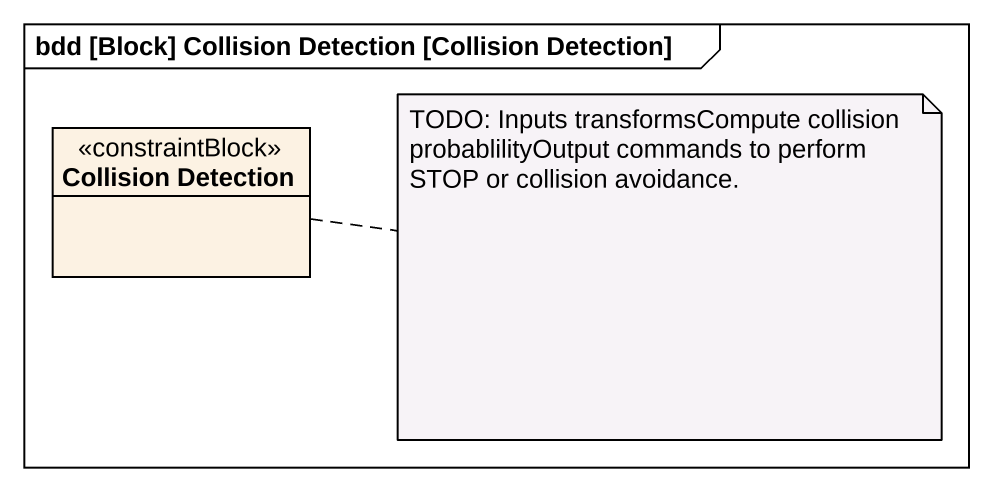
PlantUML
@startuml
mainframe bdd [Block] Collision Detection [Collision Detection]
hide circle
hide empty members
class "Collision Detection" as Collision_Detection <<constraintBlock>>
note right of Collision_Detection : TODO: Inputs transformsCompute collision probablilityOutput commands to perform STOP or collision avoidance.
@enduml
